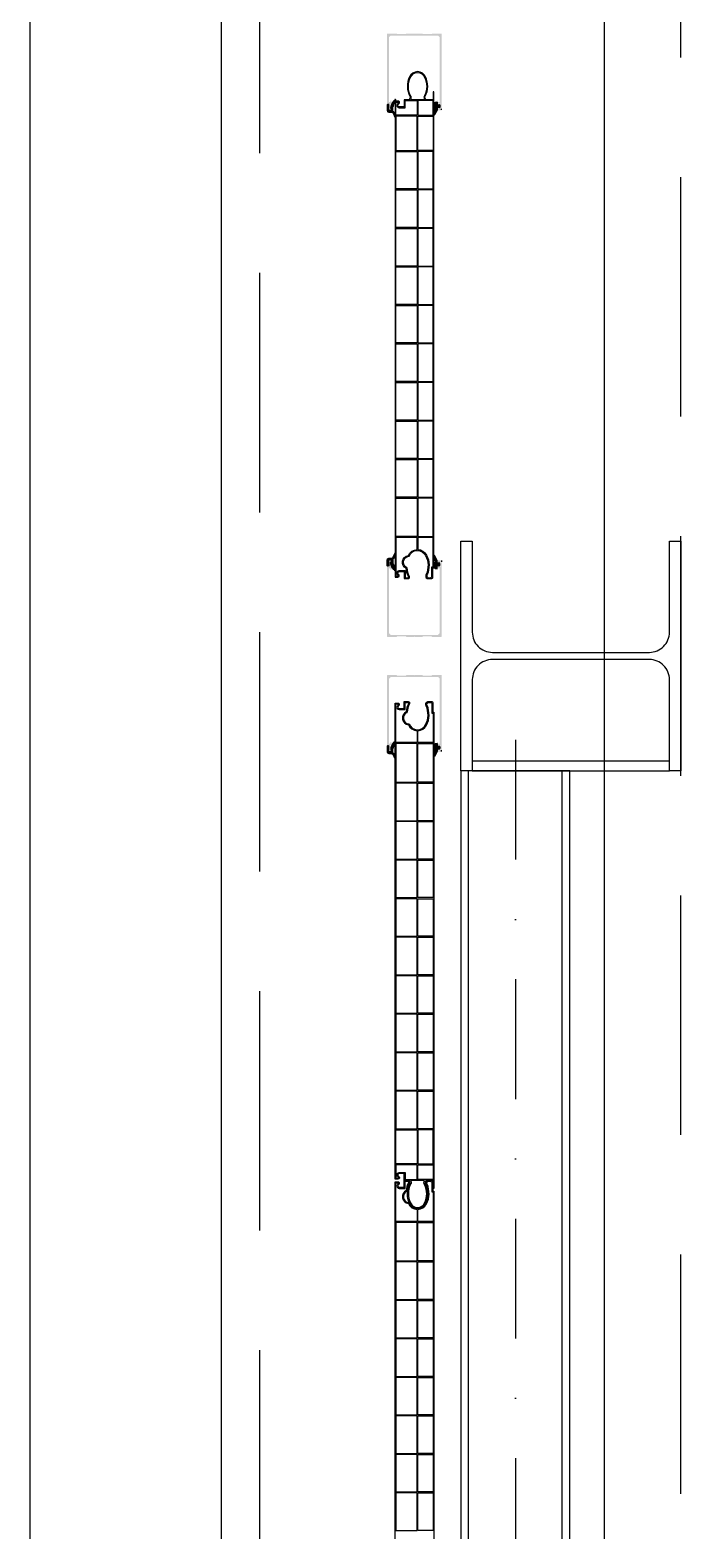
# Model space of a CAD drawing. Header units: millimetres. Extents: x -10134 to 185601, y -10232 to 93662.
# Drawn here: x 29584 to 30264, y 72097 to 73664 of the extents above; entities that cross this region are included whole.
import ezdxf

# ---------------------------------------------------------------- set-up
doc = ezdxf.new("R2010")
doc.units = ezdxf.units.MM
doc.header["$LTSCALE"] = 100
doc.linetypes.add('B0301', pattern=[2.5, 1.25, -0.625, 0, -0.625])
doc.linetypes.add('B0403', pattern=[3.75, 2.5, -1.25])
for name, color, linetype in [('A--L21', 8, 'Continuous'), ('A--L28', 8, 'Continuous'), ('A--L31', 8, 'Continuous'), ('AL$7A---_STRAMIEN', 1, 'Continuous')]:
    doc.layers.add(name, color=color, linetype=linetype)
pattern_1 = [(135, (30079.8289, 72792.54143), (0.3535534, 0.3535534), []), (45, (30079.8289, 72792.54143), (1.0606602, 0.3535534), [1.25, -0.75])]
pattern_2 = [(225, (30079.8289, 73228.6992), (0.3535534, -0.3535534), []), (315, (30079.8289, 73228.6992), (1.0606602, -0.3535534), [1.25, -0.75])]
pattern_3 = [(135, (30079.8289, 73462.54143), (0.3535534, 0.3535534), []), (45, (30079.8289, 73462.54143), (1.0606602, 0.3535534), [1.25, -0.75])]

msp = doc.modelspace()

# ---------------------------------------------------------------- hatches: boundary and pattern name
at = {"layer": 'A--L21'}
h = msp.add_hatch(dxfattribs=at)
h.set_pattern_fill('ANSI33', color=256, scale=4, angle=-90, style=0)
h.set_pattern_definition([(135, (30079.8289, 73462.5414), (0.7071068, 0.7071068), []), (135, (30079.1218, 73462.5414), (0.7071068, 0.7071068), [0.5, -0.25])])
edge = h.paths.add_edge_path()
edge.add_arc((29977.1, 73660.4), 0.2, 90, 135.0013, ccw=False)
edge.add_line((29977.1, 73660.6), (29985.1, 73660.6))
edge.add_arc((29985.1, 73660.4), 0.2, 45.0005, 90, ccw=False)
edge.add_line((29985.3, 73660.6), (29985.4, 73660.5))
edge.add_arc((29985.5, 73660.6), 0.2, 225.0005, 314.9995)
edge.add_line((29985.7, 73660.5), (29985.8, 73660.6))
edge.add_arc((29985.9, 73660.4), 0.2, 90, 134.9995, ccw=False)
edge.add_line((29985.9, 73660.6), (29993.9, 73660.6))
edge.add_arc((29993.9, 73660.4), 0.2, 44.9987, 90, ccw=False)
edge.add_line((29994.1, 73660.6), (29994.5, 73660.2))
edge.add_arc((29994.6, 73660.3), 0.2, 224.9987, 270)
edge.add_line((29994.6, 73660.1), (30003.4, 73660.1))
edge.add_arc((30003.4, 73660.3), 0.2, 270, 314.9995)
edge.add_line((30003.6, 73660.2), (30004, 73660.6))
edge.add_arc((30004.1, 73660.4), 0.2, 90, 134.9995, ccw=False)
edge.add_line((30004.1, 73660.6), (30013.8, 73660.6))
edge.add_arc((30013.8, 73660.4), 0.2, 0, 90, ccw=False)
edge.add_line((30014, 73660.4), (30014, 73580.8))
edge.add_arc((30013.8, 73580.8), 0.2, -90, 0, ccw=False)
edge.add_line((30013.8, 73580.6), (30009.5, 73580.6))
edge.add_arc((30009.5, 73580.8), 0.2, 180, 270, ccw=False)
edge.add_line((30009.3, 73580.8), (30009.3, 73583.4))
edge.add_arc((30009.5, 73583.4), 0.2, 90, 180, ccw=False)
edge.add_line((30009.5, 73583.6), (30010.1, 73583.6))
edge.add_arc((30010.1, 73583.4), 0.2, 0, 90, ccw=False)
edge.add_line((30010.3, 73583.4), (30010.3, 73582.3))
edge.add_arc((30010.5, 73582.3), 0.2, 180, 270)
edge.add_line((30010.5, 73582.1), (30012.3, 73582.1))
edge.add_arc((30012.3, 73582.3), 0.2, 270, 360)
edge.add_line((30012.5, 73582.3), (30012.5, 73587.4))
edge.add_arc((30012.3, 73587.4), 0.2, 0, 90)
edge.add_line((30012.3, 73587.6), (30010.5, 73587.6))
edge.add_arc((30010.5, 73587.4), 0.2, 90, 180)
edge.add_line((30010.3, 73587.4), (30010.3, 73586.3))
edge.add_arc((30010.1, 73586.3), 0.2, -90, 0, ccw=False)
edge.add_line((30010.1, 73586.1), (30009.5, 73586.1))
edge.add_arc((30009.5, 73586.3), 0.2, 180, 270, ccw=False)
edge.add_line((30009.3, 73586.3), (30009.3, 73590.4))
edge.add_arc((30009.5, 73590.4), 0.2, 90, 180, ccw=False)
edge.add_line((30009.5, 73590.6), (30010.1, 73590.6))
edge.add_arc((30010.1, 73590.4), 0.2, 0, 90, ccw=False)
edge.add_line((30010.3, 73590.4), (30010.3, 73589.3))
edge.add_arc((30010.5, 73589.3), 0.2, 180, 270)
edge.add_line((30010.5, 73589.1), (30011.8, 73589.1))
edge.add_arc((30011.8, 73589.3), 0.2, 270, 360)
edge.add_line((30012, 73589.3), (30012, 73656.7))
edge.add_arc((30011.8, 73656.7), 0.2, 0, 45.0004)
edge.add_line((30012, 73656.9), (30010.3, 73658.6))
edge.add_arc((30010.1, 73658.4), 0.2, 45.0004, 90)
edge.add_line((30010.1, 73658.6), (29960.9, 73658.6))
edge.add_arc((29960.9, 73658.4), 0.2, 90, 135)
edge.add_line((29960.8, 73658.6), (29959.1, 73656.9))
edge.add_arc((29959.2, 73656.7), 0.2, 135, 180)
edge.add_line((29959, 73656.7), (29959, 73589.3))
edge.add_arc((29959.2, 73589.3), 0.2, 180, 270)
edge.add_line((29959.2, 73589.1), (29960.3, 73589.1))
edge.add_arc((29960.3, 73589.3), 0.2, 270, 360)
edge.add_line((29960.5, 73589.3), (29960.5, 73590.4))
edge.add_arc((29960.7, 73590.4), 0.2, 90, 180, ccw=False)
edge.add_line((29960.7, 73590.6), (29961.3, 73590.6))
edge.add_arc((29961.3, 73590.4), 0.2, 0, 90, ccw=False)
edge.add_line((29961.5, 73590.4), (29961.5, 73587.8))
edge.add_arc((29961.3, 73587.8), 0.2, -90, 0, ccw=False)
edge.add_line((29961.3, 73587.6), (29960.7, 73587.6))
edge.add_arc((29960.7, 73587.4), 0.2, 90, 180)
edge.add_line((29960.5, 73587.4), (29960.5, 73581.8))
edge.add_arc((29960.7, 73581.8), 0.2, 180.0068, 320.5866)
edge.add_line((29960.9, 73581.7), (29961.2, 73582))
edge.add_arc((29961.3, 73581.9), 0.2, 0.0012, 140.5811, ccw=False)
edge.add_line((29961.5, 73581.9), (29961.5, 73580.8))
edge.add_arc((29961.3, 73580.8), 0.2, -90, 0, ccw=False)
edge.add_line((29961.3, 73580.6), (29959.2, 73580.6))
edge.add_arc((29959.2, 73580.8), 0.2, 180, 270, ccw=False)
edge.add_line((29959, 73580.8), (29959, 73587.4))
edge.add_arc((29958.8, 73587.4), 0.2, 0, 90)
edge.add_line((29958.8, 73587.6), (29957.2, 73587.6))
edge.add_arc((29957.2, 73587.8), 0.2, 180, 270, ccw=False)
edge.add_line((29957, 73587.8), (29957, 73660.4))
edge.add_arc((29957.2, 73660.4), 0.2, 90, 180, ccw=False)
edge.add_line((29957.2, 73660.6), (29966.9, 73660.6))
edge.add_arc((29966.9, 73660.4), 0.2, 45.0003, 90, ccw=False)
edge.add_line((29967.1, 73660.6), (29967.5, 73660.2))
edge.add_arc((29967.6, 73660.3), 0.2, 225.0003, 270)
edge.add_line((29967.6, 73660.1), (29976.4, 73660.1))
edge.add_arc((29976.4, 73660.3), 0.2, 270, 315.0013)
edge.add_line((29976.6, 73660.2), (29977, 73660.6))
h = msp.add_hatch(dxfattribs=at)
h.set_pattern_fill('ANSI38', color=256, scale=4, angle=-90, style=0)
h.set_pattern_definition(pattern_3)
edge = h.paths.add_edge_path()
edge.add_arc((29963.9, 73579.6), 0.8, 180, 281.7228, ccw=False)
edge.add_line((29963.1, 73579.6), (29963.1, 73584))
edge.add_arc((29964.1, 73584), 1, 121.2319, 180, ccw=False)
edge.add_line((29963.6, 73584.8), (29964.7, 73589.5))
edge.add_arc((29964.1, 73591.4), 2, 287.6964, 360)
edge.add_arc((29965.6, 73591.4), 0.52, 2.1717, 175.8146)
edge.add_arc((29963.8, 73591.9), 1.37, 275.3959, 340.3967, ccw=False)
edge.add_arc((29972.6, 73582.5), 11.8, 137.6396, 180.4908)
edge.add_arc((29961, 73582.4), 0.202, 166.3325, 323.6607)
edge.add_line((29961.2, 73582.2), (29961.3, 73582.4))
edge.add_arc((29961.4, 73582.3), 0.2, 0, 141.3572, ccw=False)
edge.add_line((29961.6, 73582.3), (29961.6, 73580.6))
edge.add_arc((29961.4, 73580.6), 0.2, -90, 0, ccw=False)
edge.add_line((29961.4, 73580.4), (29959.7, 73580.4))
edge.add_arc((29959.5, 73581.4), 1.09, 158.6265, 279.1681, ccw=False)
edge.add_arc((29949.4, 73584.6), 9.57, 343.2293, 371.3116)
edge.add_arc((29958.5, 73586.4), 0.3, 17.1577, 90)
edge.add_line((29958.5, 73586.7), (29957.6, 73586.7))
edge.add_arc((29957.6, 73586.3), 0.4, 87.7835, 170.8473)
edge.add_line((29957.2, 73586.4), (29957, 73580.6))
edge.add_arc((29959, 73580.6), 2, 179.9852, 261.4074)
edge.add_line((29958.7, 73578.7), (29961.9, 73578.5))
edge.add_arc((29961.9, 73576.5), 2, 51.4159, 89.4872, ccw=False)
edge.add_line((29963.1, 73578.1), (29965.5, 73572.7))
edge.add_arc((29965.8, 73573), 0.4, 227.7041, 412.9707)
edge.add_line((29966, 73573.3), (29964.1, 73578.8))
h = msp.add_hatch(dxfattribs=at)
h.set_pattern_fill('ANSI38', color=256, scale=4, angle=-90, style=0)
h.set_pattern_definition(pattern_3)
edge = h.paths.add_edge_path(flags=16)
edge.add_line((30009.6, 73585.5), (30010.8, 73585.5))
edge.add_arc((30010.8, 73584.9), 0.6, -90, 90, ccw=False)
edge.add_line((30010.8, 73584.3), (30009.6, 73584.3))
edge.add_arc((30009.6, 73584.9), 0.6, 90, 270, ccw=False)
edge = h.paths.add_edge_path()
edge.add_arc((30006.5, 73588.3), 0.2, 117.2079, 232.6811, ccw=False)
edge.add_line((30006.4, 73588.5), (30007.5, 73589.1))
edge.add_line((30007.5, 73589.1), (30009.3, 73589.1))
edge.add_line((30009.3, 73589.1), (30009.3, 73586.7))
edge.add_arc((30009.3, 73586.4), 0.3, 90, 270)
edge.add_line((30009.3, 73586.1), (30010.8, 73586.1))
edge.add_arc((30010.8, 73586.3), 0.2, 270, 328.5358)
edge.add_line((30010.9, 73586.2), (30011, 73586.6))
edge.add_arc((30011.2, 73586.5), 0.2, 38.9084, 158.4165, ccw=False)
edge.add_line((30011.4, 73586.6), (30012, 73585.5))
edge.add_arc((30011.2, 73584.9), 1, 0, 37.8384, ccw=False)
edge.add_arc((30011.2, 73584.9), 1, -37.8384, 0, ccw=False)
edge.add_line((30012, 73584.3), (30011.4, 73583.1))
edge.add_arc((30011.2, 73583.2), 0.2, 201.5835, 321.0916, ccw=False)
edge.add_line((30011, 73583.1), (30010.9, 73583.5))
edge.add_arc((30010.8, 73583.4), 0.2, 31.4642, 90)
edge.add_line((30010.8, 73583.6), (30009.3, 73583.6))
edge.add_arc((30009.3, 73583.3), 0.3, 90, 270)
edge.add_line((30009.3, 73583), (30009.3, 73580.8))
edge.add_line((30009.3, 73580.8), (30006.6, 73575.7))
edge.add_arc((30006.4, 73576), 0.4, 131.0631, 305.8028, ccw=False)
edge.add_line((30006.1, 73576.3), (30006.8, 73581))
edge.add_arc((30005.9, 73582), 1.4, 313.6258, 407.8227)
edge.add_line((30006.8, 73583), (30006, 73584))
edge.add_arc((30006.2, 73584.2), 0.3, 66.9851, 224.0274, ccw=False)
edge.add_line((30006.4, 73584.5), (30007.1, 73583.7))
edge.add_arc((30007.3, 73583.8), 0.2, 229.0045, 360)
edge.add_line((30007.5, 73583.8), (30007.5, 73585))
edge.add_arc((30007.3, 73585), 0.2, 0, 57.3588)
edge.add_line((30007.4, 73585.2), (30006.4, 73586))
edge.add_arc((30006.5, 73586.1), 0.2, 126.9463, 233.7597, ccw=False)
edge.add_line((30006.4, 73586.3), (30007.4, 73587))
edge.add_arc((30007.3, 73587.2), 0.2, 293.1061, 426.8939)
edge.add_line((30007.4, 73587.4), (30006.4, 73588.2))
h = msp.add_hatch(dxfattribs=at)
h.set_pattern_fill('ANSI38', color=256, scale=4, angle=-180, style=0)
h.set_pattern_definition(pattern_2)
edge = h.paths.add_edge_path()
edge.add_arc((29963.9, 73111.7), 0.8, 78.2772, 180)
edge.add_line((29963.1, 73111.7), (29963.1, 73107.3))
edge.add_arc((29964.1, 73107.3), 1, 180, 238.7681)
edge.add_line((29963.6, 73106.4), (29964.7, 73101.8))
edge.add_arc((29964.1, 73099.9), 2, 0, 72.3036, ccw=False)
edge.add_arc((29965.6, 73099.9), 0.52, 184.1854, 357.8283, ccw=False)
edge.add_arc((29963.8, 73099.4), 1.37, 19.6033, 84.6041)
edge.add_arc((29972.6, 73108.7), 11.8, 179.5092, 222.3604, ccw=False)
edge.add_arc((29961, 73108.9), 0.202, 36.3393, 193.6675, ccw=False)
edge.add_line((29961.2, 73109), (29961.3, 73108.8))
edge.add_arc((29961.4, 73108.9), 0.2, 218.6428, 360)
edge.add_line((29961.6, 73108.9), (29961.6, 73110.7))
edge.add_arc((29961.4, 73110.7), 0.2, 0, 90)
edge.add_line((29961.4, 73110.9), (29959.7, 73110.9))
edge.add_arc((29959.5, 73109.8), 1.09, 80.8319, 201.3735)
edge.add_arc((29949.4, 73106.6), 9.57, -11.3116, 16.7707, ccw=False)
edge.add_arc((29958.5, 73104.8), 0.3, 270, 342.8423, ccw=False)
edge.add_line((29958.5, 73104.5), (29957.6, 73104.5))
edge.add_arc((29957.6, 73104.9), 0.4, 189.1527, 272.2165, ccw=False)
edge.add_line((29957.2, 73104.9), (29957, 73110.6))
edge.add_arc((29959, 73110.6), 2, 98.5926, 180.0148, ccw=False)
edge.add_line((29958.7, 73112.6), (29961.9, 73112.7))
edge.add_arc((29961.9, 73114.7), 2, 270.5128, 308.5841)
edge.add_line((29963.1, 73113.2), (29965.5, 73118.5))
edge.add_arc((29965.8, 73118.2), 0.4, -52.9707, 132.2959, ccw=False)
edge.add_line((29966, 73117.9), (29964.1, 73112.4))
h = msp.add_hatch(dxfattribs=at)
h.set_pattern_fill('ANSI38', color=256, scale=4, angle=-180, style=0)
h.set_pattern_definition(pattern_2)
edge = h.paths.add_edge_path(flags=16)
edge.add_line((30009.6, 73105.8), (30010.8, 73105.8))
edge.add_arc((30010.8, 73106.4), 0.6, 270, 450)
edge.add_line((30010.8, 73107), (30009.6, 73107))
edge.add_arc((30009.6, 73106.4), 0.6, 90, 270)
edge = h.paths.add_edge_path()
edge.add_arc((30006.5, 73102.9), 0.2, 127.3189, 242.7921)
edge.add_line((30006.4, 73102.7), (30007.5, 73102.1))
edge.add_line((30007.5, 73102.1), (30009.3, 73102.1))
edge.add_line((30009.3, 73102.1), (30009.3, 73104.5))
edge.add_arc((30009.3, 73104.8), 0.3, 90, 270, ccw=False)
edge.add_line((30009.3, 73105.1), (30010.8, 73105.1))
edge.add_arc((30010.8, 73104.9), 0.2, 31.4642, 90, ccw=False)
edge.add_line((30010.9, 73105), (30011, 73104.6))
edge.add_arc((30011.2, 73104.7), 0.2, 201.5835, 321.0916)
edge.add_line((30011.4, 73104.6), (30012, 73105.8))
edge.add_arc((30011.2, 73106.4), 1, 322.1616, 360)
edge.add_arc((30011.2, 73106.4), 1, 360, 397.8384)
edge.add_line((30012, 73107), (30011.4, 73108.1))
edge.add_arc((30011.2, 73108), 0.2, 38.9084, 158.4165)
edge.add_line((30011, 73108.1), (30010.9, 73107.7))
edge.add_arc((30010.8, 73107.8), 0.2, 270, 328.5358, ccw=False)
edge.add_line((30010.8, 73107.6), (30009.3, 73107.6))
edge.add_arc((30009.3, 73107.9), 0.3, 90, 270, ccw=False)
edge.add_line((30009.3, 73108.2), (30009.3, 73110.4))
edge.add_line((30009.3, 73110.4), (30006.6, 73115.6))
edge.add_arc((30006.4, 73115.2), 0.4, 54.1972, 228.9369)
edge.add_line((30006.1, 73114.9), (30006.8, 73110.3))
edge.add_arc((30005.9, 73109.3), 1.4, -47.8227, 46.3742, ccw=False)
edge.add_line((30006.8, 73108.2), (30006, 73107.3))
edge.add_arc((30006.2, 73107.1), 0.3, 135.9726, 293.0149)
edge.add_line((30006.4, 73106.8), (30007.1, 73107.6))
edge.add_arc((30007.3, 73107.4), 0.2, 0, 130.9955, ccw=False)
edge.add_line((30007.5, 73107.4), (30007.5, 73106.2))
edge.add_arc((30007.3, 73106.2), 0.2, -57.3588, 0, ccw=False)
edge.add_line((30007.4, 73106), (30006.4, 73105.3))
edge.add_arc((30006.5, 73105.1), 0.2, 126.2403, 233.0537)
edge.add_line((30006.4, 73105), (30007.4, 73104.2))
edge.add_arc((30007.3, 73104), 0.2, -66.8939, 66.8939, ccw=False)
edge.add_line((30007.4, 73103.8), (30006.4, 73103.1))
h = msp.add_hatch(dxfattribs=at)
h.set_pattern_fill('ANSI33', color=256, scale=4, angle=-180, style=0)
h.set_pattern_definition([(225, (30079.8289, 73228.6992), (0.7071068, -0.7071068), []), (225, (30079.1218, 73228.6992), (0.7071068, -0.7071068), [0.5, -0.25])])
edge = h.paths.add_edge_path()
edge.add_arc((29977.1, 73030.8), 0.2, 224.9987, 270)
edge.add_line((29977.1, 73030.6), (29985.1, 73030.6))
edge.add_arc((29985.1, 73030.8), 0.2, 270, 314.9995)
edge.add_line((29985.3, 73030.7), (29985.4, 73030.8))
edge.add_arc((29985.5, 73030.6), 0.2, 45.0005, 134.9995, ccw=False)
edge.add_line((29985.7, 73030.8), (29985.8, 73030.7))
edge.add_arc((29985.9, 73030.8), 0.2, 225.0005, 270)
edge.add_line((29985.9, 73030.6), (29993.9, 73030.6))
edge.add_arc((29993.9, 73030.8), 0.2, 270, 315.0013)
edge.add_line((29994.1, 73030.7), (29994.5, 73031.1))
edge.add_arc((29994.6, 73030.9), 0.2, 90, 135.0013, ccw=False)
edge.add_line((29994.6, 73031.1), (30003.4, 73031.1))
edge.add_arc((30003.4, 73030.9), 0.2, 45.0005, 90, ccw=False)
edge.add_line((30003.6, 73031.1), (30004, 73030.7))
edge.add_arc((30004.1, 73030.8), 0.2, 225.0005, 270)
edge.add_line((30004.1, 73030.6), (30013.8, 73030.6))
edge.add_arc((30013.8, 73030.8), 0.2, 270, 360)
edge.add_line((30014, 73030.8), (30014, 73110.4))
edge.add_arc((30013.8, 73110.4), 0.2, 0, 90)
edge.add_line((30013.8, 73110.6), (30009.5, 73110.6))
edge.add_arc((30009.5, 73110.4), 0.2, 90, 180)
edge.add_line((30009.3, 73110.4), (30009.3, 73107.8))
edge.add_arc((30009.5, 73107.8), 0.2, 180, 270)
edge.add_line((30009.5, 73107.6), (30010.1, 73107.6))
edge.add_arc((30010.1, 73107.8), 0.2, 270, 360)
edge.add_line((30010.3, 73107.8), (30010.3, 73108.9))
edge.add_arc((30010.5, 73108.9), 0.2, 90, 180, ccw=False)
edge.add_line((30010.5, 73109.1), (30012.3, 73109.1))
edge.add_arc((30012.3, 73108.9), 0.2, 0, 90, ccw=False)
edge.add_line((30012.5, 73108.9), (30012.5, 73103.8))
edge.add_arc((30012.3, 73103.8), 0.2, -90, 0, ccw=False)
edge.add_line((30012.3, 73103.6), (30010.5, 73103.6))
edge.add_arc((30010.5, 73103.8), 0.2, 180, 270, ccw=False)
edge.add_line((30010.3, 73103.8), (30010.3, 73104.9))
edge.add_arc((30010.1, 73104.9), 0.2, 0, 90)
edge.add_line((30010.1, 73105.1), (30009.5, 73105.1))
edge.add_arc((30009.5, 73104.9), 0.2, 90, 180)
edge.add_line((30009.3, 73104.9), (30009.3, 73100.8))
edge.add_arc((30009.5, 73100.8), 0.2, 180, 270)
edge.add_line((30009.5, 73100.6), (30010.1, 73100.6))
edge.add_arc((30010.1, 73100.8), 0.2, 270, 360)
edge.add_line((30010.3, 73100.8), (30010.3, 73101.9))
edge.add_arc((30010.5, 73101.9), 0.2, 90, 180, ccw=False)
edge.add_line((30010.5, 73102.1), (30011.8, 73102.1))
edge.add_arc((30011.8, 73101.9), 0.2, 0, 90, ccw=False)
edge.add_line((30012, 73101.9), (30012, 73034.5))
edge.add_arc((30011.8, 73034.5), 0.2, -45.0004, 0, ccw=False)
edge.add_line((30012, 73034.4), (30010.3, 73032.7))
edge.add_arc((30010.1, 73032.8), 0.2, 270, 314.9996, ccw=False)
edge.add_line((30010.1, 73032.6), (29960.9, 73032.6))
edge.add_arc((29960.9, 73032.8), 0.2, 225, 270, ccw=False)
edge.add_line((29960.8, 73032.7), (29959.1, 73034.4))
edge.add_arc((29959.2, 73034.5), 0.2, 180, 225, ccw=False)
edge.add_line((29959, 73034.5), (29959, 73101.9))
edge.add_arc((29959.2, 73101.9), 0.2, 90, 180, ccw=False)
edge.add_line((29959.2, 73102.1), (29960.3, 73102.1))
edge.add_arc((29960.3, 73101.9), 0.2, 0, 90, ccw=False)
edge.add_line((29960.5, 73101.9), (29960.5, 73100.8))
edge.add_arc((29960.7, 73100.8), 0.2, 180, 270)
edge.add_line((29960.7, 73100.6), (29961.3, 73100.6))
edge.add_arc((29961.3, 73100.8), 0.2, 270, 360)
edge.add_line((29961.5, 73100.8), (29961.5, 73103.4))
edge.add_arc((29961.3, 73103.4), 0.2, 0, 90)
edge.add_line((29961.3, 73103.6), (29960.7, 73103.6))
edge.add_arc((29960.7, 73103.8), 0.2, 180, 270, ccw=False)
edge.add_line((29960.5, 73103.8), (29960.5, 73109.4))
edge.add_arc((29960.7, 73109.4), 0.2, 39.4134, 179.9932, ccw=False)
edge.add_line((29960.9, 73109.5), (29961.2, 73109.2))
edge.add_arc((29961.3, 73109.3), 0.2, 219.4189, 359.9988)
edge.add_line((29961.5, 73109.3), (29961.5, 73110.4))
edge.add_arc((29961.3, 73110.4), 0.2, 0, 90)
edge.add_line((29961.3, 73110.6), (29959.2, 73110.6))
edge.add_arc((29959.2, 73110.4), 0.2, 90, 180)
edge.add_line((29959, 73110.4), (29959, 73103.8))
edge.add_arc((29958.8, 73103.8), 0.2, -90, 0, ccw=False)
edge.add_line((29958.8, 73103.6), (29957.2, 73103.6))
edge.add_arc((29957.2, 73103.4), 0.2, 90, 180)
edge.add_line((29957, 73103.4), (29957, 73030.8))
edge.add_arc((29957.2, 73030.8), 0.2, 180, 270)
edge.add_line((29957.2, 73030.6), (29966.9, 73030.6))
edge.add_arc((29966.9, 73030.8), 0.2, 270, 314.9997)
edge.add_line((29967.1, 73030.7), (29967.5, 73031.1))
edge.add_arc((29967.6, 73030.9), 0.2, 90, 134.9997, ccw=False)
edge.add_line((29967.6, 73031.1), (29976.4, 73031.1))
edge.add_arc((29976.4, 73030.9), 0.2, 44.9987, 90, ccw=False)
edge.add_line((29976.6, 73031.1), (29977, 73030.7))
h = msp.add_hatch(dxfattribs=at)
h.set_pattern_fill('ANSI33', color=256, scale=4, angle=-90, style=0)
h.set_pattern_definition([(135, (30079.8289, 72792.5414), (0.7071068, 0.7071068), []), (135, (30079.1218, 72792.5414), (0.7071068, 0.7071068), [0.5, -0.25])])
edge = h.paths.add_edge_path()
edge.add_arc((29977.1, 72990.4), 0.2, 90, 135.0013, ccw=False)
edge.add_line((29977.1, 72990.6), (29985.1, 72990.6))
edge.add_arc((29985.1, 72990.4), 0.2, 45.0005, 90, ccw=False)
edge.add_line((29985.3, 72990.6), (29985.4, 72990.5))
edge.add_arc((29985.5, 72990.6), 0.2, 225.0005, 314.9995)
edge.add_line((29985.7, 72990.5), (29985.8, 72990.6))
edge.add_arc((29985.9, 72990.4), 0.2, 90, 134.9995, ccw=False)
edge.add_line((29985.9, 72990.6), (29993.9, 72990.6))
edge.add_arc((29993.9, 72990.4), 0.2, 44.9987, 90, ccw=False)
edge.add_line((29994.1, 72990.6), (29994.5, 72990.2))
edge.add_arc((29994.6, 72990.3), 0.2, 224.9987, 270)
edge.add_line((29994.6, 72990.1), (30003.4, 72990.1))
edge.add_arc((30003.4, 72990.3), 0.2, 270, 314.9995)
edge.add_line((30003.6, 72990.2), (30004, 72990.6))
edge.add_arc((30004.1, 72990.4), 0.2, 90, 134.9995, ccw=False)
edge.add_line((30004.1, 72990.6), (30013.8, 72990.6))
edge.add_arc((30013.8, 72990.4), 0.2, 0, 90, ccw=False)
edge.add_line((30014, 72990.4), (30014, 72910.8))
edge.add_arc((30013.8, 72910.8), 0.2, -90, 0, ccw=False)
edge.add_line((30013.8, 72910.6), (30009.5, 72910.6))
edge.add_arc((30009.5, 72910.8), 0.2, 180, 270, ccw=False)
edge.add_line((30009.3, 72910.8), (30009.3, 72913.4))
edge.add_arc((30009.5, 72913.4), 0.2, 90, 180, ccw=False)
edge.add_line((30009.5, 72913.6), (30010.1, 72913.6))
edge.add_arc((30010.1, 72913.4), 0.2, 0, 90, ccw=False)
edge.add_line((30010.3, 72913.4), (30010.3, 72912.3))
edge.add_arc((30010.5, 72912.3), 0.2, 180, 270)
edge.add_line((30010.5, 72912.1), (30012.3, 72912.1))
edge.add_arc((30012.3, 72912.3), 0.2, 270, 360)
edge.add_line((30012.5, 72912.3), (30012.5, 72917.4))
edge.add_arc((30012.3, 72917.4), 0.2, 0, 90)
edge.add_line((30012.3, 72917.6), (30010.5, 72917.6))
edge.add_arc((30010.5, 72917.4), 0.2, 90, 180)
edge.add_line((30010.3, 72917.4), (30010.3, 72916.3))
edge.add_arc((30010.1, 72916.3), 0.2, -90, 0, ccw=False)
edge.add_line((30010.1, 72916.1), (30009.5, 72916.1))
edge.add_arc((30009.5, 72916.3), 0.2, 180, 270, ccw=False)
edge.add_line((30009.3, 72916.3), (30009.3, 72920.4))
edge.add_arc((30009.5, 72920.4), 0.2, 90, 180, ccw=False)
edge.add_line((30009.5, 72920.6), (30010.1, 72920.6))
edge.add_arc((30010.1, 72920.4), 0.2, 0, 90, ccw=False)
edge.add_line((30010.3, 72920.4), (30010.3, 72919.3))
edge.add_arc((30010.5, 72919.3), 0.2, 180, 270)
edge.add_line((30010.5, 72919.1), (30011.8, 72919.1))
edge.add_arc((30011.8, 72919.3), 0.2, 270, 360)
edge.add_line((30012, 72919.3), (30012, 72986.7))
edge.add_arc((30011.8, 72986.7), 0.2, 0, 45.0004)
edge.add_line((30012, 72986.9), (30010.3, 72988.6))
edge.add_arc((30010.1, 72988.4), 0.2, 45.0004, 90)
edge.add_line((30010.1, 72988.6), (29960.9, 72988.6))
edge.add_arc((29960.9, 72988.4), 0.2, 90, 135)
edge.add_line((29960.8, 72988.6), (29959.1, 72986.9))
edge.add_arc((29959.2, 72986.7), 0.2, 135, 180)
edge.add_line((29959, 72986.7), (29959, 72919.3))
edge.add_arc((29959.2, 72919.3), 0.2, 180, 270)
edge.add_line((29959.2, 72919.1), (29960.3, 72919.1))
edge.add_arc((29960.3, 72919.3), 0.2, 270, 360)
edge.add_line((29960.5, 72919.3), (29960.5, 72920.4))
edge.add_arc((29960.7, 72920.4), 0.2, 90, 180, ccw=False)
edge.add_line((29960.7, 72920.6), (29961.3, 72920.6))
edge.add_arc((29961.3, 72920.4), 0.2, 0, 90, ccw=False)
edge.add_line((29961.5, 72920.4), (29961.5, 72917.8))
edge.add_arc((29961.3, 72917.8), 0.2, -90, 0, ccw=False)
edge.add_line((29961.3, 72917.6), (29960.7, 72917.6))
edge.add_arc((29960.7, 72917.4), 0.2, 90, 180)
edge.add_line((29960.5, 72917.4), (29960.5, 72911.8))
edge.add_arc((29960.7, 72911.8), 0.2, 180.0068, 320.5866)
edge.add_line((29960.9, 72911.7), (29961.2, 72912))
edge.add_arc((29961.3, 72911.9), 0.2, 0.0012, 140.5811, ccw=False)
edge.add_line((29961.5, 72911.9), (29961.5, 72910.8))
edge.add_arc((29961.3, 72910.8), 0.2, -90, 0, ccw=False)
edge.add_line((29961.3, 72910.6), (29959.2, 72910.6))
edge.add_arc((29959.2, 72910.8), 0.2, 180, 270, ccw=False)
edge.add_line((29959, 72910.8), (29959, 72917.4))
edge.add_arc((29958.8, 72917.4), 0.2, 0, 90)
edge.add_line((29958.8, 72917.6), (29957.2, 72917.6))
edge.add_arc((29957.2, 72917.8), 0.2, 180, 270, ccw=False)
edge.add_line((29957, 72917.8), (29957, 72990.4))
edge.add_arc((29957.2, 72990.4), 0.2, 90, 180, ccw=False)
edge.add_line((29957.2, 72990.6), (29966.9, 72990.6))
edge.add_arc((29966.9, 72990.4), 0.2, 45.0003, 90, ccw=False)
edge.add_line((29967.1, 72990.6), (29967.5, 72990.2))
edge.add_arc((29967.6, 72990.3), 0.2, 225.0003, 270)
edge.add_line((29967.6, 72990.1), (29976.4, 72990.1))
edge.add_arc((29976.4, 72990.3), 0.2, 270, 315.0013)
edge.add_line((29976.6, 72990.2), (29977, 72990.6))
h = msp.add_hatch(dxfattribs=at)
h.set_pattern_fill('ANSI38', color=256, scale=4, angle=-90, style=0)
h.set_pattern_definition(pattern_1)
edge = h.paths.add_edge_path()
edge.add_arc((29963.9, 72909.6), 0.8, 180, 281.7228, ccw=False)
edge.add_line((29963.1, 72909.6), (29963.1, 72914))
edge.add_arc((29964.1, 72914), 1, 121.2319, 180, ccw=False)
edge.add_line((29963.6, 72914.8), (29964.7, 72919.5))
edge.add_arc((29964.1, 72921.4), 2, 287.6964, 360)
edge.add_arc((29965.6, 72921.4), 0.52, 2.1717, 175.8146)
edge.add_arc((29963.8, 72921.9), 1.37, 275.3959, 340.3967, ccw=False)
edge.add_arc((29972.6, 72912.5), 11.8, 137.6396, 180.4908)
edge.add_arc((29961, 72912.4), 0.202, 166.3325, 323.6607)
edge.add_line((29961.2, 72912.2), (29961.3, 72912.4))
edge.add_arc((29961.4, 72912.3), 0.2, 0, 141.3572, ccw=False)
edge.add_line((29961.6, 72912.3), (29961.6, 72910.6))
edge.add_arc((29961.4, 72910.6), 0.2, -90, 0, ccw=False)
edge.add_line((29961.4, 72910.4), (29959.7, 72910.4))
edge.add_arc((29959.5, 72911.4), 1.09, 158.6265, 279.1681, ccw=False)
edge.add_arc((29949.4, 72914.6), 9.57, 343.2293, 371.3116)
edge.add_arc((29958.5, 72916.4), 0.3, 17.1577, 90)
edge.add_line((29958.5, 72916.7), (29957.6, 72916.7))
edge.add_arc((29957.6, 72916.3), 0.4, 87.7835, 170.8473)
edge.add_line((29957.2, 72916.4), (29957, 72910.6))
edge.add_arc((29959, 72910.6), 2, 179.9852, 261.4074)
edge.add_line((29958.7, 72908.7), (29961.9, 72908.5))
edge.add_arc((29961.9, 72906.5), 2, 51.4159, 89.4872, ccw=False)
edge.add_line((29963.1, 72908.1), (29965.5, 72902.7))
edge.add_arc((29965.8, 72903), 0.4, 227.7041, 412.9707)
edge.add_line((29966, 72903.3), (29964.1, 72908.8))
h = msp.add_hatch(dxfattribs=at)
h.set_pattern_fill('ANSI38', color=256, scale=4, angle=-90, style=0)
h.set_pattern_definition(pattern_1)
edge = h.paths.add_edge_path(flags=16)
edge.add_line((30009.6, 72915.5), (30010.8, 72915.5))
edge.add_arc((30010.8, 72914.9), 0.6, -90, 90, ccw=False)
edge.add_line((30010.8, 72914.3), (30009.6, 72914.3))
edge.add_arc((30009.6, 72914.9), 0.6, 90, 270, ccw=False)
edge = h.paths.add_edge_path()
edge.add_arc((30006.5, 72918.3), 0.2, 117.2079, 232.6811, ccw=False)
edge.add_line((30006.4, 72918.5), (30007.5, 72919.1))
edge.add_line((30007.5, 72919.1), (30009.3, 72919.1))
edge.add_line((30009.3, 72919.1), (30009.3, 72916.7))
edge.add_arc((30009.3, 72916.4), 0.3, 90, 270)
edge.add_line((30009.3, 72916.1), (30010.8, 72916.1))
edge.add_arc((30010.8, 72916.3), 0.2, 270, 328.5358)
edge.add_line((30010.9, 72916.2), (30011, 72916.6))
edge.add_arc((30011.2, 72916.5), 0.2, 38.9084, 158.4165, ccw=False)
edge.add_line((30011.4, 72916.6), (30012, 72915.5))
edge.add_arc((30011.2, 72914.9), 1, 0, 37.8384, ccw=False)
edge.add_arc((30011.2, 72914.9), 1, -37.8384, 0, ccw=False)
edge.add_line((30012, 72914.3), (30011.4, 72913.1))
edge.add_arc((30011.2, 72913.2), 0.2, 201.5835, 321.0916, ccw=False)
edge.add_line((30011, 72913.1), (30010.9, 72913.5))
edge.add_arc((30010.8, 72913.4), 0.2, 31.4642, 90)
edge.add_line((30010.8, 72913.6), (30009.3, 72913.6))
edge.add_arc((30009.3, 72913.3), 0.3, 90, 270)
edge.add_line((30009.3, 72913), (30009.3, 72910.8))
edge.add_line((30009.3, 72910.8), (30006.6, 72905.7))
edge.add_arc((30006.4, 72906), 0.4, 131.0631, 305.8028, ccw=False)
edge.add_line((30006.1, 72906.3), (30006.8, 72911))
edge.add_arc((30005.9, 72912), 1.4, 313.6258, 407.8227)
edge.add_line((30006.8, 72913), (30006, 72914))
edge.add_arc((30006.2, 72914.2), 0.3, 66.9851, 224.0274, ccw=False)
edge.add_line((30006.4, 72914.5), (30007.1, 72913.7))
edge.add_arc((30007.3, 72913.8), 0.2, 229.0045, 360)
edge.add_line((30007.5, 72913.8), (30007.5, 72915))
edge.add_arc((30007.3, 72915), 0.2, 0, 57.3588)
edge.add_line((30007.4, 72915.2), (30006.4, 72916))
edge.add_arc((30006.5, 72916.1), 0.2, 126.9463, 233.7597, ccw=False)
edge.add_line((30006.4, 72916.3), (30007.4, 72917))
edge.add_arc((30007.3, 72917.2), 0.2, 293.1061, 426.8939)
edge.add_line((30007.4, 72917.4), (30006.4, 72918.2))

# ---------------------------------------------------------------- linework, layer by layer
at = {"layer": 'A--L21', "linetype": 'B0403'}
for p, q in [((29824, 17660.6), (29824, 88370.6)), ((30264, 45510.6), (30264, 87810.6))]:
    msp.add_line(p, q, dxfattribs=at)
at = {"layer": 'A--L21'}
for p, q in [((29784, 27810.6), (29784, 78210.6)), ((29584, 28010.6), (29584, 78010.6)), ((30014, 73580.9), (30014, 73582.1)), ((30014, 73110.3), (30014, 73109.1)), ((30014, 72910.9), (30014, 72912.1))]:
    msp.add_line(p, q, dxfattribs=at)
for points in [[(29977.7, 73102.8, -0.786352), (29979.8, 73114.7, 0.289246), (29980, 73114.8, -0.649582), (29997.3, 73115.5, -0.228645), (29997.8, 73095.9, 0.241202), (29998, 73092.3, 0.267949), (29999.7, 73091.4), (30003.2, 73091.4, 0.414214), (30004.8, 73092.9), (30004.8, 73102.6), (30006, 73102.6), (30006, 73599.8), (30005, 73599.8), (30005, 73591.6), (29998.7, 73591.6, -0.614899), (29996.9, 73595.2, 0.235201), (29997.2, 73615.4, 0.299118), (29988.8, 73620.9, 0.299118), (29980.5, 73615.4, 0.235201), (29980.7, 73595.2, -0.614899), (29978.9, 73591.6), (29974.9, 73591.6), (29974.9, 73584.2), (29969.7, 73584.2, -0.538226), (29968.4, 73586.4, -0.051879), (29969.6, 73587.6, 0.668905), (29968.4, 73590.1), (29965.3, 73590.1), (29965.3, 73092.9), (29968.2, 73092.9, 0.615588), (29969.5, 73095.3, -0.001528), (29968.6, 73096.4, -0.603288), (29969.6, 73098.7), (29974.7, 73098.7, -0.414214), (29974.9, 73098.5), (29974.9, 73091.6, 0.414214), (29975.1, 73091.4), (29978.9, 73091.4, 0.230022), (29980.3, 73092.1, 0.182419), (29980.4, 73093.5, -0.086574), (29977.9, 73102.6)], [(29981.5, 73615, -0.299118), (29988.8, 73619.9, -0.299118), (29996.2, 73615, -0.232962), (29996.1, 73595.8, 0.291468), (29995.9, 73592.3, -0.569521), (29995.5, 73591.6), (29982.2, 73591.6, -0.569521), (29981.8, 73592.3, 0.280699), (29981.6, 73595.6, -0.235201), (29981.4, 73615, -0.235201)], [(29998.2, 73116, -0.228645), (29998.8, 73095.5, 0.106177), (29998.5, 73094.3, 0.414214), (30000.4, 73092.4), (30002.2, 73092.4, 0.414214), (30003.8, 73093.9), (30003.8, 73103.6), (30005, 73103.6), (30005, 73108.7), (30005, 73134.3), (29989, 73134.3), (29989, 73121.8, -0.279737), (29998.2, 73116)], [(29977.7, 72951.6, 0.786352), (29979.8, 72939.7, -0.289246), (29980, 72939.6, 0.649582), (29997.3, 72938.9, 0.228645), (29997.8, 72958.5, -0.241202), (29998, 72962.1, -0.267949), (29999.7, 72963), (30003.2, 72963, -0.414214), (30004.8, 72961.5), (30004.8, 72951.8), (30006, 72951.8), (30006, 72454.6), (30005, 72454.6), (30005, 72462.8), (29998.7, 72462.8, 0.614899), (29996.9, 72459.2, -0.235201), (29997.2, 72439, -0.299118), (29988.8, 72433.5, -0.299118), (29980.5, 72439, -0.235201), (29980.7, 72459.2, 0.614899), (29978.9, 72462.8), (29974.9, 72462.8), (29974.9, 72470.2), (29969.7, 72470.2, 0.538226), (29968.4, 72468, 0.051879), (29969.6, 72466.8, -0.668905), (29968.4, 72464.3), (29965.3, 72464.3), (29965.3, 72961.5), (29968.2, 72961.5, -0.615588), (29969.5, 72959.1, 0.001528), (29968.6, 72958, 0.603288), (29969.6, 72955.7), (29974.7, 72955.7, 0.414214), (29974.9, 72955.9), (29974.9, 72962.8, -0.414214), (29975.1, 72963), (29978.9, 72963, -0.230022), (29980.3, 72962.3, -0.182419), (29980.4, 72960.9, 0.086574), (29977.9, 72951.8)], [(29998.2, 72938.4, 0.228645), (29998.8, 72958.9, -0.106177), (29998.5, 72960.1, -0.414214), (30000.4, 72962), (30002.2, 72962, -0.414214), (30003.8, 72960.5), (30003.8, 72950.8), (30005, 72950.8), (30005, 72945.7), (30005, 72920.1), (29989, 72920.1), (29989, 72932.6, 0.279737), (29998.2, 72938.4)], [(29965.3, 71964.3), (29965.3, 72461.5), (29968.2, 72461.5, -0.615588), (29969.5, 72459.1, 0.001528), (29968.6, 72458, 0.603288), (29969.6, 72455.7), (29974.7, 72455.7, 0.414214), (29974.9, 72455.9), (29974.9, 72462.8, -0.414214), (29975.1, 72463), (29978.9, 72463, -0.230022), (29980.3, 72462.3, -0.182419), (29980.4, 72460.9, 0.086574), (29977.9, 72451.8)], [(29977.7, 72451.6, 0.786352), (29979.8, 72439.7, -0.289246), (29980, 72439.6, 0.649582), (29997.3, 72438.9, 0.228645), (29997.8, 72458.5, -0.241202), (29998, 72462.1, -0.267949), (29999.7, 72463), (30003.2, 72463, -0.414214), (30004.8, 72461.5), (30004.8, 72451.8), (30006, 72451.8), (30006, 71954.6)], [(29981.5, 72439.4, 0.299118), (29988.8, 72434.5, 0.299118), (29996.2, 72439.4, 0.232962), (29996.1, 72458.6, -0.291468), (29995.9, 72462.1, 0.569521), (29995.5, 72462.8), (29982.2, 72462.8, 0.569521), (29981.8, 72462.1, -0.280699), (29981.6, 72458.8, 0.235201), (29981.4, 72439.4, 0.235201)], [(29998.2, 72438.4, 0.228645), (29998.8, 72458.9, -0.106177), (29998.5, 72460.1, -0.414214), (30000.4, 72462), (30002.2, 72462, -0.414214), (30003.8, 72460.5), (30003.8, 72450.8), (30005, 72450.8), (30005, 72445.7), (30005, 72420.1), (29989, 72420.1), (29989, 72432.6, 0.279737), (29998.2, 72438.4)]]:
    msp.add_lwpolyline(points, format="xyb", dxfattribs=at)
at = {"layer": 'A--L21', "linetype": 'Continuous'}
for points in [[(29964.1, 73578.8, -0.475492), (29963.1, 73579.6), (29963.1, 73584, -0.262197), (29963.6, 73584.8), (29964.7, 73589.5, 0.326385), (29966.1, 73591.4, 0.946007), (29965.1, 73591.4, -0.291477), (29963.9, 73590.5, 0.189183), (29960.8, 73582.4, 0.819425), (29961.2, 73582.2), (29961.3, 73582.4, -0.70907), (29961.6, 73582.3), (29961.6, 73580.6, -0.414214), (29961.4, 73580.4), (29959.7, 73580.4, -0.580505), (29958.5, 73581.8, 0.123149), (29958.7, 73586.5, 0.328988), (29958.5, 73586.7), (29957.6, 73586.7, 0.379185), (29957.2, 73586.4), (29957, 73580.6, 0.371014), (29958.7, 73578.7), (29961.9, 73578.5, -0.167663), (29963.1, 73578.1), (29965.5, 73572.7, 1.047049), (29966, 73573.3)], [(30006.4, 73588.2, -0.551308), (30006.4, 73588.5), (30007.5, 73589.1), (30009.3, 73589.1), (30009.3, 73586.7, 1), (30009.3, 73586.1), (30010.8, 73586.1, 0.261114), (30010.9, 73586.2), (30011, 73586.6, -0.574492), (30011.4, 73586.6), (30012, 73585.5, -0.166618), (30012.2, 73584.9, -0.166618), (30012, 73584.3), (30011.4, 73583.1, -0.574492), (30011, 73583.1), (30010.9, 73583.5, 0.261114), (30010.8, 73583.6), (30009.3, 73583.6, 1), (30009.3, 73583), (30009.3, 73580.8), (30006.6, 73575.7, -0.955117), (30006.1, 73576.3), (30006.8, 73581, 0.435835), (30006.8, 73583), (30006, 73584, -0.817342), (30006.4, 73584.5), (30007.1, 73583.7, 0.643194), (30007.5, 73583.8), (30007.5, 73585, 0.255635), (30007.4, 73585.2), (30006.4, 73586, -0.503021), (30006.4, 73586.3), (30007.4, 73587, 0.660555), (30007.4, 73587.4)], [(30009.6, 73585.5), (30010.8, 73585.5, -1), (30010.8, 73584.3), (30009.6, 73584.3, -1)], [(29964.1, 73112.4, 0.475492), (29963.1, 73111.7), (29963.1, 73107.3, 0.262197), (29963.6, 73106.4), (29964.7, 73101.8, -0.326385), (29966.1, 73099.9, -0.946007), (29965.1, 73099.9, 0.291477), (29963.9, 73100.8, -0.189183), (29960.8, 73108.8, -0.819425), (29961.2, 73109), (29961.3, 73108.8, 0.70907), (29961.6, 73108.9), (29961.6, 73110.7, 0.414214), (29961.4, 73110.9), (29959.7, 73110.9, 0.580505), (29958.5, 73109.4, -0.123149), (29958.7, 73104.8, -0.328988), (29958.5, 73104.5), (29957.6, 73104.5, -0.379185), (29957.2, 73104.9), (29957, 73110.6, -0.371014), (29958.7, 73112.6), (29961.9, 73112.7, 0.167663), (29963.1, 73113.2), (29965.5, 73118.5, -1.047049), (29966, 73117.9)], [(30006.4, 73103.1, 0.551308), (30006.4, 73102.7), (30007.5, 73102.1), (30009.3, 73102.1), (30009.3, 73104.5, -1), (30009.3, 73105.1), (30010.8, 73105.1, -0.261114), (30010.9, 73105), (30011, 73104.6, 0.574492), (30011.4, 73104.6), (30012, 73105.8, 0.166618), (30012.2, 73106.4, 0.166618), (30012, 73107), (30011.4, 73108.1, 0.574492), (30011, 73108.1), (30010.9, 73107.7, -0.261114), (30010.8, 73107.6), (30009.3, 73107.6, -1), (30009.3, 73108.2), (30009.3, 73110.4), (30006.6, 73115.6, 0.955117), (30006.1, 73114.9), (30006.8, 73110.3, -0.435835), (30006.8, 73108.2), (30006, 73107.3, 0.817342), (30006.4, 73106.8), (30007.1, 73107.6, -0.643194), (30007.5, 73107.4), (30007.5, 73106.2, -0.255635), (30007.4, 73106), (30006.4, 73105.3, 0.503021), (30006.4, 73105), (30007.4, 73104.2, -0.660555), (30007.4, 73103.8)], [(30009.6, 73105.8), (30010.8, 73105.8, 1), (30010.8, 73107), (30009.6, 73107, 1)], [(29964.1, 72908.8, -0.475492), (29963.1, 72909.6), (29963.1, 72914, -0.262197), (29963.6, 72914.8), (29964.7, 72919.5, 0.326385), (29966.1, 72921.4, 0.946007), (29965.1, 72921.4, -0.291477), (29963.9, 72920.5, 0.189183), (29960.8, 72912.4, 0.819425), (29961.2, 72912.2), (29961.3, 72912.4, -0.70907), (29961.6, 72912.3), (29961.6, 72910.6, -0.414214), (29961.4, 72910.4), (29959.7, 72910.4, -0.580505), (29958.5, 72911.8, 0.123149), (29958.7, 72916.5, 0.328988), (29958.5, 72916.7), (29957.6, 72916.7, 0.379185), (29957.2, 72916.4), (29957, 72910.6, 0.371014), (29958.7, 72908.7), (29961.9, 72908.5, -0.167663), (29963.1, 72908.1), (29965.5, 72902.7, 1.047049), (29966, 72903.3)], [(30006.4, 72918.2, -0.551308), (30006.4, 72918.5), (30007.5, 72919.1), (30009.3, 72919.1), (30009.3, 72916.7, 1), (30009.3, 72916.1), (30010.8, 72916.1, 0.261114), (30010.9, 72916.2), (30011, 72916.6, -0.574492), (30011.4, 72916.6), (30012, 72915.5, -0.166618), (30012.2, 72914.9, -0.166618), (30012, 72914.3), (30011.4, 72913.1, -0.574492), (30011, 72913.1), (30010.9, 72913.5, 0.261114), (30010.8, 72913.6), (30009.3, 72913.6, 1), (30009.3, 72913), (30009.3, 72910.8), (30006.6, 72905.7, -0.955117), (30006.1, 72906.3), (30006.8, 72911, 0.435835), (30006.8, 72913), (30006, 72914, -0.817342), (30006.4, 72914.5), (30007.1, 72913.7, 0.643194), (30007.5, 72913.8), (30007.5, 72915, 0.255635), (30007.4, 72915.2), (30006.4, 72916, -0.503021), (30006.4, 72916.3), (30007.4, 72917, 0.660555), (30007.4, 72917.4)], [(30009.6, 72915.5), (30010.8, 72915.5, -1), (30010.8, 72914.3), (30009.6, 72914.3, -1)]]:
    msp.add_lwpolyline(points, format="xyb", close=True, dxfattribs=at)
at = {"layer": 'A--L21'}
for points in [[(29969.7, 73583.2), (29975.9, 73583.2), (29975.9, 73590.6), (29988.4, 73590.6), (29988.4, 73575.3), (29966.3, 73575.3), (29966.3, 73589.1), (29968.6, 73589.1, -0.652088), (29968.9, 73588.3, 0.105395), (29967.9, 73587.3, 0.031809), (29967.5, 73586.4, 0.53387)], [(29969.6, 73099.8), (29975.7, 73099.8, -0.414214), (29975.9, 73099.6), (29975.9, 73092.4), (29978.4, 73092.4, 0.552588), (29979.3, 73093.7, -0.086098), (29976.9, 73102, -0.731767), (29979.2, 73115.6, -0.283426), (29988.4, 73121.8), (29988.4, 73134.3), (29966.3, 73134.3), (29966.3, 73108.7), (29966.3, 73093.9), (29968.5, 73093.9, 0.695606), (29968.8, 73094.7, -0.105395), (29967.8, 73095.7, -0.031809), (29967.5, 73096.5, -0.53387)], [(29969.6, 72954.6), (29975.7, 72954.6, 0.414214), (29975.9, 72954.8), (29975.9, 72962), (29978.4, 72962, -0.552588), (29979.3, 72960.7, 0.086098), (29976.9, 72952.4, 0.731767), (29979.2, 72938.8, 0.283426), (29988.4, 72932.6), (29988.4, 72920.1), (29966.3, 72920.1), (29966.3, 72945.7), (29966.3, 72960.5), (29968.5, 72960.5, -0.695606), (29968.8, 72959.8, 0.105395), (29967.8, 72958.7, 0.031809), (29967.5, 72957.9, 0.53387)], [(29969.7, 72471.2), (29975.9, 72471.2), (29975.9, 72463.8), (29988.4, 72463.8), (29988.4, 72479.1), (29966.3, 72479.1), (29966.3, 72465.3), (29968.6, 72465.3, 0.652088), (29968.9, 72466.1, -0.105395), (29967.9, 72467.1, -0.031809), (29967.5, 72468, -0.53387)], [(29969.6, 72454.6), (29975.7, 72454.6, 0.414214), (29975.9, 72454.8), (29975.9, 72462), (29978.4, 72462, -0.552588), (29979.3, 72460.7, 0.086098), (29976.9, 72452.4, 0.731767), (29979.2, 72438.8, 0.283426), (29988.4, 72432.6), (29988.4, 72420.1), (29966.3, 72420.1), (29966.3, 72445.7), (29966.3, 72460.5), (29968.5, 72460.5, -0.695606), (29968.8, 72459.8, 0.105395), (29967.8, 72458.7, 0.031809), (29967.5, 72457.9, 0.53387)]]:
    msp.add_lwpolyline(points, format="xyb", close=True, dxfattribs=at)
for points in [[(30005, 73590.6), (29989, 73590.6), (29989, 73575.3), (30005, 73575.3)], [(29966.3, 73574.3), (29966.3, 73538.6), (29988.4, 73538.6), (29988.4, 73574.3)], [(30005, 73538.6), (29989, 73538.6), (29989, 73574.3), (30005, 73574.3)], [(29988.4, 73498.4), (29966.3, 73498.4), (29966.3, 73537.6), (29988.4, 73537.6)], [(30005, 73537.6), (29989, 73537.6), (29989, 73498.4), (30005, 73498.4)], [(29988.4, 73458.2), (29966.3, 73458.2), (29966.3, 73497.4), (29988.4, 73497.4)], [(30005, 73497.4), (29989, 73497.4), (29989, 73458.2), (30005, 73458.2)], [(29988.4, 73417.9), (29966.3, 73417.9), (29966.3, 73457.1), (29988.4, 73457.1)], [(30005, 73457.1), (29989, 73457.1), (29989, 73417.9), (30005, 73417.9)], [(29988.4, 73377.7), (29966.3, 73377.7), (29966.3, 73416.9), (29988.4, 73416.9)], [(30005, 73416.9), (29989, 73416.9), (29989, 73377.7), (30005, 73377.7)], [(29988.4, 73337.5), (29966.3, 73337.5), (29966.3, 73376.7), (29988.4, 73376.7)], [(30005, 73376.7), (29989, 73376.7), (29989, 73337.5), (30005, 73337.5)], [(29988.4, 73297.3), (29966.3, 73297.3), (29966.3, 73336.5), (29988.4, 73336.5)], [(30005, 73336.5), (29989, 73336.5), (29989, 73297.3), (30005, 73297.3)], [(29988.4, 73257), (29966.3, 73257), (29966.3, 73296.2), (29988.4, 73296.2)], [(30005, 73296.2), (29989, 73296.2), (29989, 73257), (30005, 73257)], [(29988.4, 73216.8), (29966.3, 73216.8), (29966.3, 73256), (29988.4, 73256)], [(30005, 73256), (29989, 73256), (29989, 73216.8), (30005, 73216.8)], [(29988.4, 73176.6), (29966.3, 73176.6), (29966.3, 73215.8), (29988.4, 73215.8)], [(30005, 73215.8), (29989, 73215.8), (29989, 73176.6), (30005, 73176.6)], [(29988.4, 73135.3), (29966.3, 73135.3), (29966.3, 73175.6), (29988.4, 73175.6)], [(30005, 73175.6), (29989, 73175.6), (29989, 73135.3), (30005, 73135.3)], [(29988.4, 72919.1), (29966.3, 72919.1), (29966.3, 72878.8), (29988.4, 72878.8)], [(30005, 72878.8), (29989, 72878.8), (29989, 72919.1), (30005, 72919.1)], [(29988.4, 72877.8), (29966.3, 72877.8), (29966.3, 72838.6), (29988.4, 72838.6)], [(30005, 72838.6), (29989, 72838.6), (29989, 72877.8), (30005, 72877.8)], [(29988.4, 72837.6), (29966.3, 72837.6), (29966.3, 72798.4), (29988.4, 72798.4)], [(30005, 72798.4), (29989, 72798.4), (29989, 72837.6), (30005, 72837.6)], [(29988.4, 72797.4), (29966.3, 72797.4), (29966.3, 72758.2), (29988.4, 72758.2)], [(30005, 72758.2), (29989, 72758.2), (29989, 72797.4), (30005, 72797.4)], [(29988.4, 72757.1), (29966.3, 72757.1), (29966.3, 72717.9), (29988.4, 72717.9)], [(30005, 72717.9), (29989, 72717.9), (29989, 72757.1), (30005, 72757.1)], [(29988.4, 72716.9), (29966.3, 72716.9), (29966.3, 72677.7), (29988.4, 72677.7)], [(30005, 72677.7), (29989, 72677.7), (29989, 72716.9), (30005, 72716.9)], [(29988.4, 72676.7), (29966.3, 72676.7), (29966.3, 72637.5), (29988.4, 72637.5)], [(30005, 72637.5), (29989, 72637.5), (29989, 72676.7), (30005, 72676.7)], [(29988.4, 72636.5), (29966.3, 72636.5), (29966.3, 72597.3), (29988.4, 72597.3)], [(30005, 72597.3), (29989, 72597.3), (29989, 72636.5), (30005, 72636.5)], [(29988.4, 72596.2), (29966.3, 72596.2), (29966.3, 72557), (29988.4, 72557)], [(30005, 72557), (29989, 72557), (29989, 72596.2), (30005, 72596.2)], [(29988.4, 72556), (29966.3, 72556), (29966.3, 72516.8), (29988.4, 72516.8)], [(30005, 72516.8), (29989, 72516.8), (29989, 72556), (30005, 72556)], [(29966.3, 72480.1), (29966.3, 72515.8), (29988.4, 72515.8), (29988.4, 72480.1)], [(30005, 72515.8), (29989, 72515.8), (29989, 72480.1), (30005, 72480.1)], [(30005, 72463.8), (29989, 72463.8), (29989, 72479.1), (30005, 72479.1)], [(29988.4, 72419.1), (29966.3, 72419.1), (29966.3, 72378.8), (29988.4, 72378.8)], [(30005, 72378.8), (29989, 72378.8), (29989, 72419.1), (30005, 72419.1)], [(29988.4, 72377.8), (29966.3, 72377.8), (29966.3, 72338.6), (29988.4, 72338.6)], [(30005, 72338.6), (29989, 72338.6), (29989, 72377.8), (30005, 72377.8)], [(29988.4, 72337.6), (29966.3, 72337.6), (29966.3, 72298.4), (29988.4, 72298.4)], [(30005, 72298.4), (29989, 72298.4), (29989, 72337.6), (30005, 72337.6)], [(29988.4, 72297.4), (29966.3, 72297.4), (29966.3, 72258.2), (29988.4, 72258.2)], [(30005, 72258.2), (29989, 72258.2), (29989, 72297.4), (30005, 72297.4)], [(29988.4, 72257.1), (29966.3, 72257.1), (29966.3, 72217.9), (29988.4, 72217.9)], [(30005, 72217.9), (29989, 72217.9), (29989, 72257.1), (30005, 72257.1)], [(29988.4, 72216.9), (29966.3, 72216.9), (29966.3, 72177.7), (29988.4, 72177.7)], [(30005, 72177.7), (29989, 72177.7), (29989, 72216.9), (30005, 72216.9)], [(29988.4, 72176.7), (29966.3, 72176.7), (29966.3, 72137.5), (29988.4, 72137.5)], [(30005, 72137.5), (29989, 72137.5), (29989, 72176.7), (30005, 72176.7)], [(29988.4, 72136.5), (29966.3, 72136.5), (29966.3, 72097.3), (29988.4, 72097.3)], [(30005, 72097.3), (29989, 72097.3), (29989, 72136.5), (30005, 72136.5)]]:
    msp.add_lwpolyline(points, close=True, dxfattribs=at)
for centre, start, end in [((29977.7, 73102.6), 5.5122, 66.5563), ((29977.7, 72951.8), 293.4437, 354.4878), ((29977.7, 72451.8), 293.4437, 354.4878)]:
    msp.add_arc(centre, 0.204, start, end, dxfattribs=at)
at = {"layer": 'A--L28'}
msp.add_lwpolyline([(30264, 72890.6), (30252, 72890.6), (30252, 72985.9, 0.414214), (30231, 73006.9), (30067, 73006.9, 0.414214), (30046, 72985.9), (30046, 72890.6), (30034, 72890.6), (30034, 73130.6), (30046, 73130.6), (30046, 73035.4, 0.414214), (30067, 73014.4), (30231, 73014.4, 0.414214), (30252, 73035.4), (30252, 73130.6), (30264, 73130.6)], format="xyb", close=True, dxfattribs=at)
at = {"layer": 'A--L31'}
for p, q in [((30042, 68130.6), (30042, 72890.6)), ((30140, 68130.6), (30140, 72890.6))]:
    msp.add_line(p, q, dxfattribs=at)
for points in [[(30046, 72890.6), (30252, 72890.6), (30252, 72900.6), (30046, 72900.6)], [(30148, 72890.6), (30034, 72890.6), (30034, 68130.6), (30148, 68130.6)]]:
    msp.add_lwpolyline(points, close=True, dxfattribs=at)
at = {"layer": 'AL$7A---_STRAMIEN'}
msp.add_line((30184, 1020.6), (30184, 92366.9), dxfattribs=at)
at = {"layer": 'AL$7A---_STRAMIEN', "linetype": 'B0301'}
msp.add_line((30091, 72923), (30091, 68099.1), dxfattribs=at)

doc.saveas('drawing.dxf')
